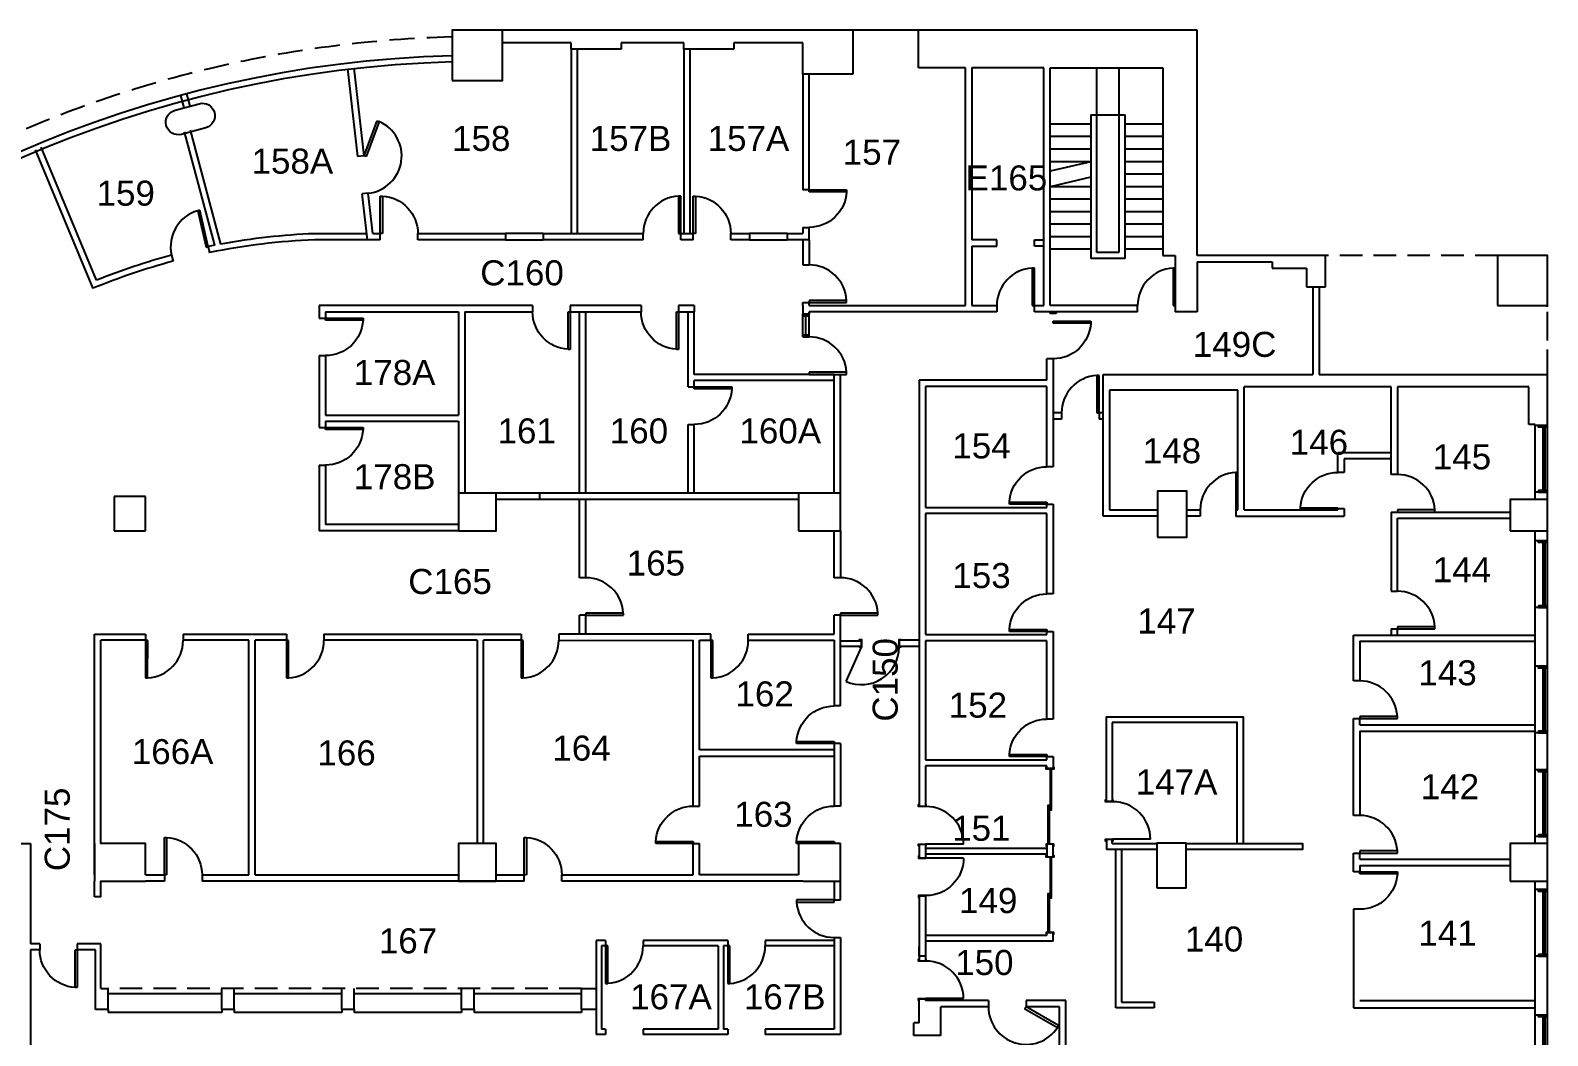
# Model space of a CAD drawing. Header units: inches. Extents: x 10 to 3523, y 1 to 2593.
# Drawn here: x 880 to 2335, y 1629 to 2593 of the extents above; entities that cross this region are included whole.
import ezdxf
from ezdxf.enums import TextEntityAlignment as Align

# ---------------------------------------------------------------- set-up
doc = ezdxf.new("R2010")
doc.units = ezdxf.units.IN
doc.header["$LTSCALE"] = 96
doc.header["$MEASUREMENT"] = 0
doc.linetypes.add('A', pattern=[0])
doc.linetypes.add('HIDDEN', pattern=[0.375, 0.25, -0.125])
doc.layers.get('0').update_dxf_attribs({"linetype": 'CONTINUOUS'})
for name, color, linetype in [('A-COUNTER-XTNG', 4, 'CONTINUOUS'), ('A-DOOR', 4, 'CONTINUOUS'), ('A-DR-FRAME', 2, 'CONTINUOUS'), ('A-FLOR-STRS', 4, 'CONTINUOUS'), ('A-FURN', 3, 'CONTINUOUS'), ('A-GLAZ', 3, 'CONTINUOUS'), ('A-PFLR-TEXT', 3, 'CONTINUOUS'), ('A-ROOF-OTLN', 6, 'HIDDEN'), ('A-ROOF_OTLN', 11, 'HIDDEN'), ('A-WALL', 5, 'CONTINUOUS'), ('A-WALL-JAMB', 6, 'CONTINUOUS'), ('A-WALL-NEW', 3, 'CONTINUOUS'), ('S-COLS', 6, 'CONTINUOUS')]:
    doc.layers.add(name, color=color, linetype=linetype)
doc.styles.get("Standard").update_dxf_attribs({"font": 'arial.ttf'})

# ---------------------------------------------------------------- blocks, each defined once
blk = doc.blocks.new('A$C3DF82993')
at = {"layer": 'A-DOOR'}
for p, q in [((36, 36), (34, 36)), ((34, 36), (34, 0)), ((36, 0), (36, 36)), ((34, 0), (36, 0))]:
    blk.add_line(p, q, dxfattribs=at)
blk.add_arc((36, 0), 36, 93.1847, 180, dxfattribs=at)
blk = doc.blocks.new('DOOR-36')
at = {"linetype": 'A'}
blk.add_line((36, 42.6), (36, 6.6), dxfattribs=at)
blk.add_lwpolyline([(36, 42.6, 0.414213), (0, 6.6)], format="xyb", dxfattribs=at)
at = {"layer": 'A-DR-FRAME', "ltscale": 25}
for points in [[(-1.8, 6), (-1.8, 6.6), (0, 6.6), (0, -0.6), (-1.8, -0.6), (-1.8, 0)], [(37.8, 0), (37.8, -0.6), (36, -0.6), (36, 6.6), (37.8, 6.6), (37.8, 6)]]:
    blk.add_lwpolyline(points, dxfattribs=at)
blk = doc.blocks.new('A-DR-2')
at = {"ltscale": 25}
for points in [[(3, 34.8), (4.5, 34.8), (4.5, 73.8), (3, 73.8)], [(1, 2.1), (2.5, 2.1), (2.5, 38.8), (1, 38.8)]]:
    blk.add_lwpolyline(points, close=True, dxfattribs=at)
at = {"layer": 'A-DR-FRAME', "ltscale": 25}
for points in [[(6, 75.6), (6.6, 75.6), (6.6, 73.8), (-0.6, 73.8), (-0.6, 75.6), (0, 75.6)], [(6, 0), (6.6, 0), (6.6, 1.8), (-0.6, 1.8), (-0.6, 0), (0, 0)]]:
    blk.add_lwpolyline(points, dxfattribs=at)

msp = doc.modelspace()

# ---------------------------------------------------------------- linework, layer by layer
at = {"layer": 'A-COUNTER-XTNG', "flags": 128}
msp.add_lwpolyline([(1960.1, 1770.3), (1988.1, 1770.3), (1988.1, 1813.3), (1960.1, 1813.3)], close=True, dxfattribs=at)
at = {"layer": 'A-DOOR'}
for p, q in [((1200.1, 2472.3), (1212.5, 2506.1)), ((1214.4, 2505.4), (1202, 2471.6)), ((1212.5, 2506.1), (1214.4, 2505.4)), ((1202, 2471.6), (1200.1, 2472.3)), ((1662.1, 1968.4), (1676.9, 2001.3))]:
    msp.add_line(p, q, dxfattribs=at)
at = {"layer": 'A-DOOR', "flags": 128}
for points in [[(1675.1, 2007.9), (1675.1, 2008.5), (1676.9, 2008.5), (1676.9, 2001.3), (1675.1, 2001.3), (1675.1, 2001.9)], [(1714.7, 2001.9), (1714.7, 2001.3), (1712.9, 2001.3), (1712.9, 2008.5), (1714.7, 2008.5), (1714.7, 2007.9)]]:
    msp.add_lwpolyline(points, dxfattribs=at)
for points in [[(1662.1, 1968.4, 0.544615), (1712.9, 2001.3)], [(1798.6, 1656.3, 0.744752), (1864.8, 1636.5), (1865.8, 1638.3), (1834.6, 1656.3), (1833.6, 1654.5), (1864.8, 1636.5)]]:
    msp.add_lwpolyline(points, format="xyb", dxfattribs=at)
at = {"layer": 'A-DOOR'}
msp.add_arc((1200.1, 2472.3), 36, 276.4548, 66.6808, dxfattribs=at)
at = {"layer": 'A-FLOR-STRS'}
for p, q in [((1896.6, 2502.8), (1857.6, 2502.8)), ((1965.6, 2502.8), (1929.6, 2502.8)), ((1896.6, 2490.8), (1857.6, 2490.8)), ((1965.6, 2490.8), (1929.6, 2490.8)), ((1896.6, 2478.8), (1857.6, 2478.8)), ((1965.6, 2478.8), (1929.6, 2478.8)), ((1896.6, 2466.8), (1857.6, 2466.8)), ((1896.6, 2466.8), (1857.6, 2457.8)), ((1965.6, 2466.8), (1929.6, 2466.8)), ((1896.6, 2451.8), (1857.6, 2442.8)), ((1965.6, 2454.8), (1929.6, 2454.8)), ((1896.6, 2442.8), (1857.6, 2442.8)), ((1896.6, 2430.8), (1857.6, 2430.8)), ((1965.6, 2442.8), (1929.6, 2442.8)), ((1965.6, 2430.8), (1929.6, 2430.8)), ((1896.6, 2418.8), (1857.6, 2418.8)), ((1965.6, 2418.8), (1929.6, 2418.8)), ((1896.6, 2406.8), (1857.6, 2406.8)), ((1965.6, 2406.8), (1929.6, 2406.8)), ((1896.6, 2394.8), (1857.6, 2394.8)), ((1965.6, 2394.8), (1929.6, 2394.8)), ((1896.6, 2382.8), (1857.6, 2382.8)), ((1965.6, 2382.8), (1929.6, 2382.8))]:
    msp.add_line(p, q, dxfattribs=at)
at = {"layer": 'A-FURN'}
for p, q in [((1063.6, 1668.8), (954.6, 1668.8)), ((1178.6, 1668.8), (1075.6, 1668.8)), ((1293.6, 1668.8), (1190.6, 1668.8)), ((1408.6, 1668.8), (1305.6, 1668.8)), ((954.6, 1653.8), (954.6, 1650.8)), ((1063.6, 1650.8), (954.6, 1650.8)), ((1063.6, 1653.8), (1063.6, 1650.8)), ((1075.6, 1653.8), (1075.6, 1650.8)), ((1178.6, 1650.8), (1075.6, 1650.8)), ((1178.6, 1653.8), (1178.6, 1650.8)), ((1190.6, 1653.8), (1190.6, 1650.8)), ((1293.6, 1650.8), (1190.6, 1650.8)), ((1293.6, 1653.8), (1293.6, 1650.8)), ((1305.6, 1653.8), (1305.6, 1650.8)), ((1408.6, 1650.8), (1305.6, 1650.8)), ((1408.6, 1653.8), (1408.6, 1650.8))]:
    msp.add_line(p, q, dxfattribs=at)
at = {"layer": 'A-GLAZ'}
for points in [[(2333.3, 2213.9), (2333.3, 2212.1), (2325.8, 2212.1), (2325.8, 2213.9)], [(2331.8, 2212.1), (2331.8, 2151.6), (2330.3, 2151.6), (2330.3, 2212.1)], [(2333.3, 2149.9), (2333.3, 2151.6), (2325.8, 2151.6), (2325.8, 2149.9)], [(2333.3, 2103.3), (2333.3, 2101.5), (2325.8, 2101.5), (2325.8, 2103.3)], [(2331.8, 2101.5), (2331.8, 2041), (2330.3, 2041), (2330.3, 2101.5)], [(2333.3, 2039.3), (2333.3, 2041), (2325.8, 2041), (2325.8, 2039.3)], [(2333.3, 1982.9), (2333.3, 1981.1), (2325.8, 1981.1), (2325.8, 1982.9)], [(2331.8, 1981.1), (2331.8, 1920.6), (2330.3, 1920.6), (2330.3, 1981.1)], [(2333.3, 1918.9), (2333.3, 1920.6), (2325.8, 1920.6), (2325.8, 1918.9)], [(2333.3, 1883.5), (2333.3, 1881.7), (2325.8, 1881.7), (2325.8, 1883.5)], [(2331.8, 1881.7), (2331.8, 1821.2), (2330.3, 1821.2), (2330.3, 1881.7)], [(2333.3, 1819.5), (2333.3, 1821.2), (2325.8, 1821.2), (2325.8, 1819.5)], [(2333.3, 1768.8), (2333.3, 1767), (2325.8, 1767), (2325.8, 1768.8)], [(2331.8, 1767), (2331.8, 1706.5), (2330.3, 1706.5), (2330.3, 1767)], [(2333.3, 1704.8), (2333.3, 1706.5), (2325.8, 1706.5), (2325.8, 1704.8)], [(2333.3, 1648.4), (2333.3, 1646.6), (2325.8, 1646.6), (2325.8, 1648.4)], [(2331.8, 1646.6), (2331.8, 1586.1), (2330.3, 1586.1), (2330.3, 1646.6)]]:
    msp.add_lwpolyline(points, close=True, dxfattribs=at)
for radius in [1110, 1104]:
    msp.add_arc((1314.6, 1458.8), radius, 91.5487, 178.7611, dxfattribs=at)
at = {"layer": 'A-ROOF-OTLN', "ltscale": 0.9}
for p, q in [((2286.6, 2376.8), (2121.6, 2376.8)), ((2334.6, 2262.8), (2334.6, 2328.8)), ((1408.6, 1673.8), (954.6, 1673.8))]:
    msp.add_line(p, q, dxfattribs=at)
at = {"layer": 'A-ROOF-OTLN'}
msp.add_arc((1314.6, 1458.8), 1128, 91.5404, 178.7677, dxfattribs=at)
at = {"layer": 'A-ROOF_OTLN'}
msp.add_line((2334.6, 2262.8), (2334.6, 2328.8), dxfattribs=at)
at = {"layer": 'A-WALL'}
for p, q in [((1998.6, 2592.8), (1332.6, 2592.8)), ((1668.6, 2592.8), (1668.6, 2550.8)), ((1731.6, 2556.8), (1731.6, 2592.8)), ((1998.6, 2376.8), (1998.6, 2592.8)), ((1398.6, 2580.8), (1332.6, 2580.8)), ((1398.6, 2574.8), (1398.6, 2580.8)), ((1446.6, 2574.8), (1398.6, 2574.8)), ((1398.6, 2574.8), (1398.6, 2397.8)), ((1404.6, 2397.8), (1404.6, 2574.8)), ((1506.6, 2580.8), (1446.6, 2580.8)), ((1446.6, 2580.8), (1446.6, 2574.8)), ((1506.6, 2574.8), (1506.6, 2580.8)), ((1554.6, 2574.8), (1506.6, 2574.8)), ((1506.6, 2574.8), (1506.6, 2397.8)), ((1512.6, 2397.8), (1512.6, 2574.8)), ((1620.6, 2580.8), (1554.6, 2580.8)), ((1554.6, 2580.8), (1554.6, 2574.8)), ((1620.6, 2550.8), (1620.6, 2580.8)), ((1194.1, 2471.6), (1184.6, 2555.8)), ((1200.1, 2472.3), (1190.6, 2556.4)), ((1620.6, 2550.8), (1620.6, 2439.8)), ((1668.6, 2550.8), (1620.6, 2550.8)), ((1626.6, 2439.8), (1626.6, 2550.8)), ((1776.6, 2556.8), (1731.6, 2556.8)), ((1776.6, 2328.8), (1776.6, 2556.8)), ((1782.6, 2556.8), (1782.6, 2391.8)), ((1851.6, 2556.8), (1782.6, 2556.8)), ((1851.6, 2328.8), (1851.6, 2556.8)), ((1857.6, 2328.8), (1857.6, 2556.8)), ((1857.6, 2556.8), (1965.6, 2556.8)), ((1902.6, 2379.8), (1902.6, 2556.8)), ((1923.6, 2556.8), (1923.6, 2379.8)), ((1965.6, 2556.8), (1965.6, 2376.8)), ((1033.3, 2520.1), (1030.2, 2531.7)), ((1027.6, 2518.6), (1024.4, 2530.1)), ((1896.6, 2511.8), (1896.6, 2373.8)), ((1896.6, 2511.8), (1929.6, 2511.8)), ((1929.6, 2373.8), (1929.6, 2511.8)), ((1056.9, 2386.6), (1027.8, 2495.4)), ((1062.8, 2387.8), (1033.6, 2496.9)), ((940.3, 2345.3), (885.1, 2478.3)), ((943.6, 2353.1), (890.6, 2480.6)), ((1200.1, 2472.3), (1194.1, 2471.6)), ((1204.1, 2436.5), (1198.2, 2435.8)), ((1203.2, 2391.8), (1198.2, 2435.8)), ((1208.5, 2397.8), (1204.1, 2436.5)), ((1626.6, 2439.8), (1620.6, 2439.8)), ((1620.6, 2403.8), (1620.6, 2397.8)), ((1620.6, 2403.8), (1626.6, 2403.8)), ((1626.6, 2391.8), (1626.6, 2403.8)), ((1152.5, 2397.8), (1202.5, 2397.8)), ((1203.2, 2391.8), (1152.9, 2391.8)), ((1215.6, 2391.8), (1203.2, 2391.8)), ((1208.5, 2397.8), (1215.6, 2397.8)), ((1215.6, 2391.8), (1215.6, 2397.8)), ((1251.6, 2397.8), (1335.6, 2397.8)), ((1251.6, 2391.8), (1251.6, 2397.8)), ((1335.6, 2391.8), (1251.6, 2391.8)), ((1371.6, 2397.8), (1335.6, 2397.8)), ((1335.6, 2397.8), (1335.6, 2391.8)), ((1335.6, 2391.8), (1371.6, 2391.8)), ((1371.6, 2397.8), (1467.6, 2397.8)), ((1371.6, 2397.8), (1371.6, 2391.8)), ((1467.6, 2391.8), (1371.6, 2391.8)), ((1467.6, 2391.8), (1467.6, 2397.8)), ((1503.6, 2397.8), (1515.6, 2397.8)), ((1503.6, 2391.8), (1503.6, 2397.8)), ((1515.6, 2391.8), (1503.6, 2391.8)), ((1515.6, 2391.8), (1515.6, 2397.8)), ((1551.6, 2397.8), (1569.6, 2397.8)), ((1551.6, 2391.8), (1551.6, 2397.8)), ((1569.6, 2391.8), (1551.6, 2391.8)), ((1605.6, 2397.8), (1569.6, 2397.8)), ((1569.6, 2397.8), (1569.6, 2391.8)), ((1569.6, 2391.8), (1605.6, 2391.8)), ((1605.6, 2397.8), (1605.6, 2391.8)), ((1605.6, 2397.8), (1620.6, 2397.8)), ((1626.6, 2391.8), (1605.6, 2391.8)), ((1620.6, 2391.8), (1620.6, 2367.8)), ((1626.6, 2391.8), (1626.6, 2367.8)), ((1806.6, 2391.8), (1782.6, 2391.8)), ((1782.6, 2385.8), (1806.6, 2385.8)), ((1782.6, 2385.8), (1782.6, 2328.8)), ((1806.6, 2385.8), (1806.6, 2391.8)), ((1842.6, 2391.8), (1851.6, 2391.8)), ((1842.6, 2385.8), (1842.6, 2391.8)), ((1851.6, 2385.8), (1842.6, 2385.8)), ((1015.5, 2377.1), (1016.9, 2371.2)), ((1050.5, 2385.4), (1051.9, 2379.5)), ((1929.6, 2373.8), (1896.6, 2373.8)), ((1923.6, 2379.8), (1902.6, 2379.8)), ((1965.6, 2376.8), (1977.6, 2376.8)), ((1977.6, 2376.8), (1977.6, 2322.8)), ((2121.6, 2376.8), (1998.6, 2376.8)), ((2121.6, 2346.8), (2121.6, 2376.8)), ((1620.6, 2367.8), (1626.6, 2367.8)), ((1998.6, 2370.8), (2070.6, 2370.8)), ((1998.6, 2370.8), (1998.6, 2322.8)), ((2070.6, 2370.8), (2070.6, 2364.8)), ((2070.6, 2364.8), (2103.6, 2364.8)), ((2103.6, 2364.8), (2103.6, 2346.8)), ((2103.6, 2346.8), (2121.6, 2346.8)), ((2109.6, 2346.8), (2109.6, 2262.8)), ((2115.6, 2346.8), (2115.6, 2262.8)), ((1361.6, 2328.8), (1157.1, 2328.8)), ((1157.1, 2328.8), (1157.1, 2316.8)), ((1361.6, 2328.8), (1361.6, 2322.8)), ((1465.6, 2328.8), (1397.6, 2328.8)), ((1397.6, 2328.8), (1397.6, 2322.8)), ((1465.6, 2328.8), (1465.6, 2322.8)), ((1516.6, 2328.8), (1501.6, 2328.8)), ((1501.6, 2328.8), (1501.6, 2322.8)), ((1516.6, 2328.8), (1516.6, 2322.8)), ((1620.6, 2328.8), (1620.6, 2331.8)), ((1620.6, 2331.8), (1626.6, 2331.8)), ((1620.6, 2328.8), (1620.6, 2322.8)), ((1626.6, 2328.8), (1626.6, 2331.8)), ((1626.6, 2328.8), (1776.6, 2328.8)), ((1782.6, 2328.8), (1806.6, 2328.8)), ((1806.6, 2328.8), (1806.6, 2322.8)), ((1842.6, 2322.8), (1842.6, 2328.8)), ((1842.6, 2328.8), (1851.6, 2328.8)), ((1941.6, 2328.8), (1857.6, 2328.8)), ((1941.6, 2322.8), (1941.6, 2328.8)), ((1157.1, 2316.8), (1163.1, 2316.8)), ((1163.1, 2322.8), (1290.6, 2322.8)), ((1163.1, 2322.8), (1163.1, 2316.8)), ((1290.6, 2322.8), (1290.6, 2223.8)), ((1296.6, 2322.8), (1296.6, 2148.8)), ((1296.6, 2322.8), (1361.6, 2322.8)), ((1397.6, 2322.8), (1465.6, 2322.8)), ((1406.6, 2148.8), (1406.6, 2322.8)), ((1412.6, 2148.8), (1412.6, 2322.8)), ((1501.6, 2322.8), (1516.6, 2322.8)), ((1510.6, 2250.8), (1510.6, 2322.8)), ((1516.6, 2262.8), (1516.6, 2322.8)), ((1620.6, 2322.8), (1620.6, 2320.8)), ((1620.6, 2322.8), (1620.6, 2320.8)), ((1620.6, 2320.8), (1626.6, 2320.8)), ((1776.6, 2322.8), (1626.6, 2322.8)), ((1626.6, 2320.8), (1626.6, 2322.8)), ((1626.6, 2322.8), (1626.6, 2320.8)), ((1806.6, 2322.8), (1776.6, 2322.8)), ((1941.6, 2322.8), (1842.6, 2322.8)), ((1857.6, 2321.1), (1857.6, 2322.8)), ((1863.6, 2321.1), (1857.6, 2321.1)), ((1863.6, 2322.8), (1863.6, 2321.1)), ((1998.6, 2322.8), (1977.6, 2322.8)), ((1157.1, 2280.8), (1157.1, 2211.8)), ((1157.1, 2280.8), (1163.1, 2280.8)), ((1163.1, 2280.8), (1163.1, 2223.8)), ((1860.6, 2277.8), (1854.6, 2277.8)), ((1854.6, 2257.3), (1854.6, 2277.8)), ((1860.6, 2277.8), (1860.6, 2174.3)), ((1650.6, 2262.8), (1516.6, 2262.8)), ((1650.6, 2256.8), (1516.6, 2256.8)), ((1516.6, 2250.8), (1516.6, 2256.8)), ((1650.6, 2148.8), (1650.6, 2262.8)), ((1650.6, 2262.8), (1656.6, 2262.8)), ((1656.6, 2148.8), (1656.6, 2262.8)), ((1854.6, 2257.3), (1732.1, 2257.3)), ((1732.1, 2257.3), (1732.1, 1848.4)), ((1908.6, 2262.8), (2109.6, 2262.8)), ((1908.6, 2126.8), (1908.6, 2262.8)), ((2115.6, 2262.8), (2334.6, 2262.8)), ((2334.6, 989.3), (2334.6, 2262.8)), ((1510.6, 2250.8), (1516.6, 2250.8)), ((1854.6, 2251.3), (1738.1, 2251.3)), ((1738.1, 2251.3), (1738.1, 2135.3)), ((1854.6, 2174.3), (1854.6, 2251.3)), ((2037.6, 2247.8), (1914.6, 2247.8)), ((1914.6, 2247.8), (1914.6, 2132.8)), ((2037.6, 2137.7), (2037.6, 2247.8)), ((2184.6, 2250.8), (2043.6, 2250.8)), ((2043.6, 2132.8), (2043.6, 2250.8)), ((2184.6, 2166.8), (2184.6, 2250.8)), ((2316.6, 2250.8), (2190.6, 2250.8)), ((2190.6, 2250.8), (2190.6, 2166.8)), ((2316.6, 2214.8), (2316.6, 2250.8)), ((1868.6, 2225.8), (1860.6, 2225.8)), ((1868.6, 2225.8), (1868.6, 2219.8)), ((1908.6, 2225.8), (1904.6, 2225.8)), ((1904.6, 2225.8), (1904.6, 2219.7)), ((1157.1, 2211.8), (1163.1, 2211.8)), ((1163.1, 2223.8), (1290.6, 2223.8)), ((1163.1, 2217.8), (1290.6, 2217.8)), ((1163.1, 2217.8), (1163.1, 2211.8)), ((1290.6, 2217.8), (1290.6, 2148.8)), ((1510.6, 2148.8), (1510.6, 2214.8)), ((1510.6, 2214.8), (1516.6, 2214.8)), ((1516.6, 2148.8), (1516.6, 2214.8)), ((1868.6, 2219.8), (1860.6, 2219.8)), ((1908.6, 2219.8), (1904.6, 2219.8)), ((2322.6, 2214.8), (2316.6, 2214.8)), ((2322.6, 2142.8), (2322.6, 2214.8)), ((2133.6, 2187.8), (2184.6, 2187.8)), ((2133.6, 2168.8), (2133.6, 2187.8)), ((2184.6, 2181.8), (2139.6, 2181.8)), ((2139.6, 2181.8), (2139.6, 2168.8)), ((1157.1, 2175.8), (1157.1, 2112.8)), ((1157.1, 2175.8), (1163.1, 2175.8)), ((1163.1, 2175.8), (1163.1, 2118.8)), ((1860.6, 2174.3), (1854.6, 2174.3)), ((2139.6, 2168.8), (2133.6, 2168.8)), ((2190.6, 2166.8), (2184.6, 2166.8)), ((1368.6, 2148.8), (1317.6, 2148.8)), ((1368.6, 2142.8), (1326.6, 2142.8)), ((1620.6, 2148.8), (1368.6, 2148.8)), ((1368.6, 2142.8), (1368.6, 2148.8)), ((1368.6, 2142.8), (1368.6, 2148.8)), ((1616.6, 2142.8), (1368.6, 2142.8)), ((1406.6, 2067.8), (1406.6, 2142.8)), ((1412.6, 2142.8), (1406.6, 2142.8)), ((1412.6, 2067.8), (1412.6, 2142.8)), ((1854.6, 2135.3), (1854.6, 2138.3)), ((1854.6, 2138.3), (1860.6, 2138.3)), ((1860.6, 2138.3), (1860.6, 2052.3)), ((1738.1, 2135.3), (1854.6, 2135.3)), ((1854.6, 2129.3), (1738.1, 2129.3)), ((1738.1, 2129.3), (1738.1, 2013.3)), ((1854.6, 2052.3), (1854.6, 2129.3)), ((1960.6, 2126.8), (1908.6, 2126.8)), ((1914.6, 2132.8), (1960.6, 2132.8)), ((1988.6, 2132.8), (2001.6, 2132.8)), ((2001.6, 2126.8), (1988.6, 2126.8)), ((2001.6, 2132.8), (2001.6, 2126.8)), ((2035.6, 2132.7), (2035.6, 2126.8)), ((2035.6, 2126.8), (2139.6, 2126.8)), ((2043.6, 2132.8), (2133.6, 2132.8)), ((2133.6, 2134.3), (2139.6, 2134.3)), ((2139.6, 2134.3), (2139.6, 2126.8)), ((2184.6, 2130.8), (2184.6, 2054.8)), ((2184.6, 2130.8), (2298.6, 2130.8)), ((2190.6, 2054.8), (2190.6, 2124.8)), ((2190.6, 2124.8), (2298.6, 2124.8)), ((1290.6, 2112.8), (1157.1, 2112.8)), ((1290.6, 2118.8), (1163.1, 2118.8)), ((1650.6, 2067.8), (1650.6, 2112.8)), ((1656.6, 2112.8), (1656.6, 2067.8)), ((2322.6, 1812.8), (2322.6, 2112.8)), ((1412.6, 2067.8), (1406.6, 2067.8)), ((1656.6, 2067.8), (1650.6, 2067.8)), ((1860.6, 2052.3), (1854.6, 2052.3)), ((2184.6, 2054.8), (2190.6, 2054.8)), ((1406.6, 2013.8), (1406.6, 2031.8)), ((1412.6, 2031.8), (1406.6, 2031.8)), ((1412.6, 2013.8), (1412.6, 2031.8)), ((1650.6, 2013.8), (1650.6, 2031.8)), ((1656.6, 2031.8), (1650.6, 2031.8)), ((1656.6, 1944.8), (1656.6, 2031.8)), ((941.6, 1782.8), (941.6, 2013.8)), ((941.6, 2013.8), (990.6, 2013.8)), ((990.6, 2007.8), (947.6, 2007.8)), ((990.6, 2013.8), (990.6, 2007.8)), ((1026.6, 2013.8), (1125.6, 2013.8)), ((1026.6, 2013.8), (1026.6, 2007.8)), ((1089.6, 2007.8), (1026.6, 2007.8)), ((1089.6, 1782.8), (1089.6, 2007.8)), ((1095.6, 1782.8), (1095.6, 2007.8)), ((1125.6, 2007.8), (1095.6, 2007.8)), ((1125.6, 2013.8), (1125.6, 2007.8)), ((1161.6, 2013.8), (1350.6, 2013.8)), ((1161.6, 2013.8), (1161.6, 2007.8)), ((1308.6, 2007.8), (1161.6, 2007.8)), ((1308.6, 2007.8), (1308.6, 1812.8)), ((1314.6, 1812.8), (1314.6, 2007.8)), ((1350.6, 2007.8), (1314.6, 2007.8)), ((1350.6, 2013.8), (1350.6, 2007.8)), ((1532.4, 2013.8), (1386.6, 2013.8)), ((1386.6, 2013.8), (1386.6, 2007.7)), ((1386.6, 2007.7), (1515.6, 2007.8)), ((1515.6, 1848.8), (1515.6, 2007.8)), ((1521.6, 2007.8), (1532.4, 2007.8)), ((1521.6, 1902.8), (1521.6, 2007.8)), ((1532.4, 2007.8), (1532.4, 2013.8)), ((1568.4, 2007.7), (1568.4, 2013.7)), ((1568.4, 2013.7), (1650.6, 2013.7)), ((1568.4, 2007.8), (1650.6, 2007.8)), ((1650.6, 2007.8), (1650.6, 1944.8)), ((1732.1, 2007.9), (1713.1, 2007.9)), ((1738.1, 2013.3), (1854.6, 2013.3)), ((1854.6, 2007.3), (1738.1, 2007.3)), ((1738.1, 2007.3), (1738.1, 1893.3)), ((1854.6, 2013.3), (1854.6, 2016.3)), ((1854.6, 2016.3), (1860.6, 2016.3)), ((1854.6, 1932.3), (1854.6, 2007.3)), ((1860.6, 2016.3), (1860.6, 2004.7)), ((1860.6, 2013.3), (1860.6, 1932.3)), ((2148.6, 2012.8), (2322.6, 2012.8)), ((2148.6, 1968.8), (2148.6, 2012.8)), ((2184.6, 2018.8), (2184.6, 2012.8)), ((2184.6, 2018.8), (2190.6, 2018.8)), ((2190.6, 2012.8), (2190.6, 2018.8)), ((1732.1, 2001.9), (1713.1, 2001.9)), ((2154.6, 2006.8), (2322.6, 2006.8)), ((2154.6, 2006.8), (2154.6, 1968.8)), ((2154.6, 1968.8), (2148.6, 1968.8)), ((1656.6, 1944.8), (1650.6, 1944.8)), ((1860.6, 1932.3), (1854.6, 1932.3)), ((1917.1, 1928.8), (1917.1, 1853.3)), ((2148.6, 1839.8), (2148.6, 1932.8)), ((2148.6, 1932.8), (2154.6, 1932.8)), ((2154.6, 1926.8), (2154.6, 1932.8)), ((2154.6, 1926.8), (2322.6, 1926.8)), ((2154.6, 1920.8), (2322.6, 1920.8)), ((2154.6, 1920.8), (2154.6, 1839.8)), ((1650.6, 1908.8), (1650.6, 1848.8)), ((1656.6, 1908.8), (1650.6, 1908.8)), ((1656.6, 1908.8), (1656.6, 1848.8)), ((1650.6, 1902.8), (1521.6, 1902.8)), ((1521.6, 1896.8), (1650.6, 1896.8)), ((1521.6, 1848.8), (1521.6, 1896.8)), ((1738.1, 1893.3), (1854.6, 1893.3)), ((1854.6, 1893.3), (1854.6, 1896.3)), ((1854.6, 1896.3), (1860.6, 1896.3)), ((1860.6, 1896.3), (1860.6, 1884.7)), ((1854.6, 1887.3), (1738.1, 1887.3)), ((1738.1, 1887.3), (1738.1, 1848.4)), ((1854.6, 1884.7), (1854.6, 1887.3)), ((1860.6, 1884.7), (1854.6, 1884.7)), ((1515.6, 1848.8), (1521.6, 1848.8)), ((1656.6, 1848.8), (1650.6, 1848.8)), ((2154.6, 1839.8), (2148.6, 1839.8)), ((733.4, 1812.8), (880.3, 1812.8)), ((880.3, 1812.8), (880.3, 1716.8)), ((1515.6, 1782.8), (1515.6, 1812.8)), ((1515.6, 1812.8), (1521.6, 1812.8)), ((1521.6, 1782.8), (1521.6, 1812.8)), ((1656.6, 1812.8), (1616.6, 1812.8)), ((1616.6, 1812.8), (1616.6, 1782.8)), ((1656.6, 1776.8), (1656.6, 1812.8)), ((1732.1, 1812.4), (1732.1, 1798.9)), ((1732.1, 1812.2), (1738.1, 1812.2)), ((1738.1, 1812.4), (1738.1, 1798.9)), ((1854.6, 1808.2), (1738.1, 1808.2)), ((1860.6, 1812.2), (1854.6, 1812.2)), ((1854.6, 1812.2), (1854.6, 1799.9)), ((1860.6, 1799.9), (1860.6, 1812.1)), ((1917.1, 1816.8), (1911.6, 1816.8)), ((1911.6, 1816.8), (1911.6, 1807.3)), ((1959.9, 1807.3), (1911.6, 1807.3)), ((1917.1, 1812.8), (1917.1, 1816.8)), ((1917.1, 1812.8), (1959.9, 1812.8)), ((1920.6, 1655.3), (1920.6, 1807.3)), ((1926.1, 1807.3), (1926.1, 1660.8)), ((2148.6, 1803.8), (2154.6, 1803.8)), ((2148.6, 1785.8), (2148.6, 1803.8)), ((2154.6, 1797.8), (2154.6, 1803.8)), ((1732.1, 1799.2), (1738.1, 1799.2)), ((1854.6, 1802.7), (1738.1, 1802.7)), ((1860.6, 1799.9), (1854.6, 1799.9)), ((2154.6, 1797.8), (2298.6, 1797.8)), ((2154.6, 1791.8), (2298.6, 1791.8)), ((2154.6, 1791.8), (2154.6, 1785.8)), ((941.6, 1761.8), (941.6, 1776.8)), ((990.6, 1782.8), (1008.7, 1782.8)), ((1008.7, 1776.8), (990.6, 1776.8)), ((1008.7, 1782.8), (1008.7, 1776.8)), ((1044.7, 1782.8), (1044.7, 1776.8)), ((1044.7, 1782.8), (1089.6, 1782.8)), ((1353.6, 1776.8), (1044.7, 1776.8)), ((1095.6, 1782.8), (1290.6, 1782.8)), ((1326.6, 1782.8), (1353.6, 1782.8)), ((1353.6, 1776.8), (1353.6, 1782.8)), ((1389.6, 1782.8), (1515.6, 1782.8)), ((1389.6, 1776.8), (1389.6, 1782.8)), ((1620.6, 1776.8), (1389.6, 1776.8)), ((1616.6, 1782.8), (1521.6, 1782.8)), ((1620.6, 1776.8), (1656.6, 1776.8)), ((1650.6, 1776.8), (1650.6, 1758.8)), ((1656.6, 1758.8), (1656.6, 1776.8)), ((2154.6, 1785.8), (2148.6, 1785.8)), ((2322.6, 1478.3), (2322.6, 1776.8)), ((947.6, 1761.8), (941.6, 1761.8)), ((1732.1, 1762.9), (1732.1, 1704.8)), ((1732.1, 1762.6), (1738.1, 1762.6)), ((1738.1, 1762.9), (1738.1, 1704.8)), ((1650.6, 1758.8), (1656.6, 1758.8)), ((2148.6, 1749.8), (2148.6, 1655.3)), ((2154.6, 1749.8), (2148.6, 1749.8)), ((889.1, 1716.8), (880.3, 1716.8)), ((889.1, 1716.8), (889.1, 1710.8)), ((947.6, 1716.8), (925.1, 1716.8)), ((925.1, 1716.8), (925.1, 1710.8)), ((947.6, 1673.8), (947.6, 1716.8)), ((1422.6, 1719.8), (1422.6, 1629.8)), ((1431.6, 1719.8), (1422.6, 1719.8)), ((1431.6, 1719.8), (1431.6, 1714.8)), ((1467.6, 1719.8), (1467.6, 1714.8)), ((1548.6, 1719.8), (1467.6, 1719.8)), ((1548.6, 1719.8), (1548.6, 1714.8)), ((1650.6, 1719.8), (1584.6, 1719.8)), ((1584.6, 1719.8), (1584.6, 1714.8)), ((1650.6, 1722.8), (1656.6, 1722.8)), ((1650.6, 1722.8), (1650.6, 1634.8)), ((1656.6, 1722.8), (1656.6, 1629.8)), ((1854.6, 1724.7), (1738.1, 1724.7)), ((1860.6, 1719.2), (1738.1, 1719.2)), ((1854.6, 1724.7), (1854.6, 1727.5)), ((1854.6, 1727.5), (1860.6, 1727.5)), ((1860.6, 1719.2), (1860.6, 1727.5)), ((889.1, 1710.8), (880.3, 1710.8)), ((880.3, 1710.8), (880.3, 1432.8)), ((942.6, 1710.8), (925.1, 1710.8)), ((942.6, 1653.8), (942.6, 1710.8)), ((1427.6, 1714.8), (1427.6, 1634.8)), ((1431.6, 1714.8), (1427.6, 1714.8)), ((1539.6, 1714.8), (1467.6, 1714.8)), ((1539.6, 1714.8), (1539.6, 1634.8)), ((1544.6, 1714.8), (1544.6, 1634.8)), ((1548.6, 1714.8), (1544.6, 1714.8)), ((1650.6, 1714.8), (1584.6, 1714.8)), ((1732.1, 1704.8), (1732.1, 1713.8)), ((1738.1, 1704.8), (1732.1, 1704.8)), ((1738.1, 1704.8), (1732.1, 1704.8)), ((1732.1, 1704.8), (1732.1, 1700.3)), ((1738.1, 1704.9), (1738.1, 1700.4)), ((1732.1, 1700.4), (1738.1, 1700.4)), ((947.6, 1673.8), (954.6, 1673.8)), ((954.6, 1653.8), (954.6, 1673.8)), ((1063.6, 1653.8), (1063.6, 1673.8)), ((1075.6, 1653.8), (1075.6, 1673.8)), ((1178.6, 1653.8), (1178.6, 1673.8)), ((1190.6, 1653.8), (1190.6, 1673.8)), ((1293.6, 1653.8), (1293.6, 1673.8)), ((1305.6, 1653.8), (1305.6, 1673.8)), ((1408.6, 1653.8), (1408.6, 1673.8)), ((1408.6, 1673.8), (1422.6, 1673.8)), ((1732.1, 1640.8), (1732.1, 1663.9)), ((1732.1, 1663.9), (1738.1, 1663.9)), ((1738.1, 1663.9), (1738.1, 1662.3)), ((1798.6, 1662.3), (1738.1, 1662.3)), ((1798.6, 1662.3), (1798.6, 1656.3)), ((1872.6, 1662.3), (1834.6, 1662.3)), ((1834.6, 1662.3), (1834.6, 1656.3)), ((1872.7, 1656.3), (1872.7, 1662.3)), ((1926.1, 1660.8), (1957.5, 1660.8)), ((1957.5, 1660.8), (1957.5, 1655.3)), ((2154.6, 1662.3), (2322.6, 1662.3)), ((954.6, 1653.8), (942.6, 1653.8)), ((1075.6, 1653.8), (1063.6, 1653.8)), ((1190.6, 1653.8), (1178.6, 1653.8)), ((1305.6, 1653.8), (1293.6, 1653.8)), ((1422.6, 1653.8), (1408.6, 1653.8)), ((1752.9, 1628.8), (1752.9, 1656.3)), ((1798.6, 1656.3), (1752.9, 1656.3)), ((1866.6, 1656.3), (1834.6, 1656.3)), ((1866.6, 1522.9), (1866.6, 1656.3)), ((1872.6, 1522.9), (1872.6, 1656.3)), ((1926.1, 1655.3), (1920.6, 1655.3)), ((1957.5, 1655.3), (1920.6, 1655.3)), ((2148.6, 1655.3), (2322.6, 1655.3)), ((1431.6, 1629.8), (1422.6, 1629.8)), ((1431.6, 1634.8), (1427.6, 1634.8)), ((1431.6, 1634.8), (1431.6, 1629.8)), ((1539.6, 1634.8), (1467.6, 1634.8)), ((1467.6, 1634.8), (1467.6, 1629.8)), ((1548.6, 1629.8), (1467.6, 1629.8)), ((1548.6, 1634.8), (1544.6, 1634.8)), ((1548.6, 1634.8), (1548.6, 1629.8)), ((1650.6, 1634.8), (1584.6, 1634.8)), ((1584.6, 1634.8), (1584.6, 1629.8)), ((1656.6, 1629.8), (1584.6, 1629.8)), ((1727.1, 1628.8), (1727.1, 1640.8)), ((1732.1, 1640.8), (1727.1, 1640.8)), ((1752.9, 1628.8), (1727.1, 1628.8))]:
    msp.add_line(p, q, dxfattribs=at)
for points in [[(2334.6, 2213.9), (2322.6, 2213.9)], [(2334.6, 2149.9), (2322.6, 2149.9)], [(2334.6, 2149.9), (2322.6, 2149.9)], [(2334.6, 2103.3), (2322.6, 2103.3)], [(2334.6, 2039.3), (2322.6, 2039.3)], [(2334.6, 2039.3), (2322.6, 2039.3)], [(990.6, 1782.8), (990.6, 1812.8), (947.6, 1812.8), (947.6, 2007.8)], [(2334.6, 1982.9), (2322.6, 1982.9)], [(2334.6, 1918.9), (2322.6, 1918.9)], [(2334.6, 1918.9), (2322.6, 1918.9)], [(2334.6, 1883.5), (2322.6, 1883.5)], [(2334.6, 1819.5), (2322.6, 1819.5)], [(941.6, 1812.8), (941.6, 1776.8)], [(947.6, 1761.8), (947.6, 1776.8), (990.6, 1776.8)], [(2334.6, 1768.8), (2322.6, 1768.8)], [(2334.6, 1704.8), (2322.6, 1704.8)], [(2334.6, 1704.8), (2322.6, 1704.8)], [(2334.6, 1648.4), (2322.6, 1648.4)]]:
    msp.add_lwpolyline(points, dxfattribs=at)
at = {"layer": 'A-WALL', "flags": 128}
for points in [[(1656.6, 2007.4), (1676.6, 2007.4), (1676.6, 2001.9), (1656.6, 2001.9)], [(1917.1, 1853.3), (1911.6, 1853.3), (1911.6, 1934.3), (2042.6, 1934.3), (2042.6, 1812.8)], [(2037.1, 1812.8), (2037.1, 1928.8), (1917.1, 1928.8)], [(1988.1, 1812.8), (2099.6, 1812.8), (2099.6, 1807.3), (1988.1, 1807.3), (1988.1, 1812.8)]]:
    msp.add_lwpolyline(points, dxfattribs=at)
at = {"layer": 'A-WALL'}
for centre, radius, start, end in [((1176.6, 1774), 624.2, 101.0539, 101.6494), ((1176.8, 1773), 619.3, 92.2074, 101.6346), ((1176.6, 1774), 624.2, 92.2081, 100.5016), ((1176.8, 1773), 619.3, 104.9659, 112.4467), ((1176.6, 1774), 624.2, 104.9544, 111.9171)]:
    msp.add_arc(centre, radius, start, end, dxfattribs=at)
at = {"layer": 'A-WALL-JAMB'}
for p, q in [((1620.6, 2318.8), (1620.6, 2320.8)), ((1620.6, 2318.8), (1626.6, 2318.8)), ((1626.6, 2318.8), (1626.6, 2320.8)), ((1620.6, 2300.8), (1626.6, 2300.8)), ((1620.6, 2298.8), (1620.6, 2300.8)), ((1620.6, 2298.8), (1626.6, 2298.8)), ((1626.6, 2298.8), (1626.6, 2300.8))]:
    msp.add_line(p, q, dxfattribs=at)
at = {"layer": 'A-WALL-NEW'}
for p, q in [((1620.6, 2300.8), (1620.6, 2318.8)), ((1623.6, 2300.8), (1623.6, 2318.8)), ((1626.6, 2300.8), (1626.6, 2318.8))]:
    msp.add_line(p, q, dxfattribs=at)
at = {"layer": 'A-WALL-NEW', "ltscale": 25}
for p, q in [((1713.1, 2007.9), (1713.1, 2001.9)), ((1732.1, 1848.7), (1738.1, 1848.7)), ((1959.9, 1812.8), (1959.9, 1807.3))]:
    msp.add_line(p, q, dxfattribs=at)
at = {"layer": 'S-COLS'}
for p, q in [((990.6, 2145.8), (960.6, 2145.8)), ((960.6, 2145.8), (960.6, 2112.8)), ((990.6, 2112.8), (990.6, 2145.8)), ((1656.6, 2148.8), (1616.6, 2148.8)), ((1616.6, 2148.8), (1616.6, 2112.8)), ((1656.6, 2112.8), (1656.6, 2148.8)), ((960.6, 2112.8), (990.6, 2112.8)), ((1616.6, 2112.8), (1656.6, 2112.8))]:
    msp.add_line(p, q, dxfattribs=at)
for points in [[(1284.6, 2544.8), (1332.6, 2544.8), (1332.6, 2592.8), (1284.6, 2592.8)], [(2286.6, 2328.8), (2334.6, 2328.8), (2334.6, 2376.8), (2286.6, 2376.8)], [(1290.6, 2112.8), (1326.6, 2112.8), (1326.6, 2148.8), (1290.6, 2148.8)], [(1960.6, 2106.8), (1988.6, 2106.8), (1988.6, 2150.8), (1960.6, 2150.8)], [(2298.6, 2112.8), (2334.6, 2112.8), (2334.6, 2142.8), (2298.6, 2142.8)], [(1290.6, 1776.8), (1326.6, 1776.8), (1326.6, 1812.8), (1290.6, 1812.8)], [(2298.6, 1776.8), (2334.6, 1776.8), (2334.6, 1812.8), (2298.6, 1812.8)]]:
    msp.add_lwpolyline(points, close=True, dxfattribs=at)
msp.add_lwpolyline([(1018.9, 2516.2), (1042, 2522.4, -1), (1048.3, 2499.3), (1025.1, 2493, -1)], format="xyb", close=True, dxfattribs=at)

# ---------------------------------------------------------------- block references
at = {"layer": 'A-DOOR'}
for p in [(1854.6, 1810.5), (1854.6, 1725.9)]:
    msp.add_blockref('A-DR-2', p, dxfattribs=at)
at = {"layer": 'A-DOOR', "rotation": 269.9999999999999}
for p in [(1732.1, 1848.4), (1911.3, 1853), (1732.1, 1700.2)]:
    msp.add_blockref('DOOR-36', p, dxfattribs=at)
at = {"layer": 'A-DOOR', "xscale": -1, "rotation": 270.0000000000064}
msp.add_blockref('DOOR-36', (1732.1, 1762.9), dxfattribs=at)
at = {"layer": 'A-WALL', "xscale": -1}
for p, rotation in [((1251.6, 2397.8), 0.005232894578295344), ((1551.6, 2397.8), 359.9947671054217), ((1626.6, 2403.8), 270.0052328945782), ((1163.1, 2280.8), 270.0052328945782), ((1361.6, 2322.8), 180.0052328945783), ((1465.6, 2322.8), 180.0052328945783), ((1860.7, 2277.8), 270.0052328945782), ((1516.6, 2214.8), 270.0052328945782), ((1163.1, 2175.8), 270.0052328945782), ((1854.6, 2174.3), 90.00523289486486), ((2133.6, 2168.8), 90.00523289457828), ((1854.6, 2052.3), 90.00523289486486), ((1650.6, 1944.8), 90.00522627530509), ((1854.6, 1932.3), 90.00523289486486), ((1515.6, 1848.8), 90.00522627530509), ((1650.6, 1848.8), 90.00522627530509), ((1044.7, 1782.8), 0.005226275305085792), ((1389.6, 1782.8), 0.005226275305085792), ((2154.6, 1749.8), 270.0052328945782), ((889.1, 1710.8), 180.0052262753051)]:
    msp.add_blockref('A$C3DF82993', p, dxfattribs=dict(at, rotation=rotation))
at = {"layer": 'A-WALL'}
for p, rotation in [((1467.6, 2397.8), 359.9947671054217), ((1015.5, 2377.1), 12.86055340221428), ((1626.6, 2367.8), 269.9947671054217), ((1806.6, 2328.8), 359.9947671054217), ((1941.6, 2328.8), 359.9947671054217), ((1626.6, 2298.8), 269.9947567627961), ((1868.6, 2225.8), 359.9947671054217), ((2001.6, 2132.8), 359.9947671054217), ((2190.6, 2166.8), 269.9947671054217), ((1412.6, 2067.8), 269.9947737246949), ((1656.6, 2067.8), 269.9947737246949), ((2190.6, 2054.8), 269.9947671054217), ((1026.6, 2007.7), 179.9947737246949), ((1161.6, 2007.7), 179.9947737246949), ((1386.6, 2007.7), 179.9947737246949), ((1568.4, 2007.7), 179.9947737246949), ((2154.6, 1968.8), 269.9947671054217), ((2154.6, 1839.8), 269.9947671054217), ((1650.6, 1722.8), 89.9947737246949), ((1467.6, 1714.8), 179.9947737246949), ((1584.6, 1714.7), 179.9947737246949)]:
    msp.add_blockref('A$C3DF82993', p, dxfattribs=dict(at, rotation=rotation))

# ---------------------------------------------------------------- texts
at = {"layer": 'A-PFLR-TEXT'}
for s, p in [('158', (1284.4, 2477.1)), ('157B', (1416.3, 2477.1)), ('157A', (1529.4, 2477.1)), ('157 ', (1658.9, 2463.9)), ('158A', (1092.2, 2455.3)), ('159', (943.6, 2424.6)), ('149C', (1994.5, 2279.6)), ('178A', (1190.2, 2252.6)), ('161', (1328, 2196.6)), ('160', (1435.6, 2196.6)), ('160A', (1559.9, 2196.6)), ('154', (1764, 2182.2)), ('148', (1946.5, 2177.6)), ('146', (2087.4, 2185.7)), ('178B', (1190.2, 2152.7)), ('165', (1451.8, 2069.9)), ('153', (1764, 2057.9)), ('147', (1941.3, 2014.3)), ('162', (1556.1, 1944.4)), ('152', (1760.5, 1933.6)), ('166A', (977.4, 1889)), ('166', (1155.3, 1887.8)), ('164', (1380.5, 1892.4)), ('147A', (1939.8, 1859.9)), ('163', (1554.9, 1828.9)), ('151', (1763.8, 1815.5)), ('149', (1770.4, 1746.2)), ('167 ', (1214.2, 1707.6)), ('140', (1986.9, 1709.3)), ('150', (1766.7, 1686.8)), ('167A', (1455.1, 1653.9)), ('167B', (1564.1, 1653.9))]:
    msp.add_text(s, height=24, dxfattribs=at).set_placement(p)
for s, p in [('E165', (1815.8, 2439.2)), ('145', (2252.5, 2171.7)), ('144', (2252.5, 2063.5)), ('143', (2238.7, 1964.6)), ('142', (2241, 1855.4)), ('141', (2238.7, 1714.9))]:
    msp.add_text(s, height=24, dxfattribs=at).set_placement(p, align=Align.CENTER)
msp.add_text('C150', height=24, rotation=90, dxfattribs=at).set_placement((1711.6, 1929.8))
at = {"layer": 'A-PFLR-TEXT', "char_height": 24, "attachment_point": 1}
for s, insert, width in [('C160', (1311.4, 2372.2), 182.426), ('C165', (1242.4, 2076.2), 132.911)]:
    msp.add_mtext(s, dxfattribs=dict(at, insert=insert, width=width))
at = {"layer": 'A-PFLR-TEXT', "insert": (893.9, 1786.4), "char_height": 24, "width": 43, "attachment_point": 1, "rotation": 90}
msp.add_mtext('C175', dxfattribs=at)

doc.saveas('drawing.dxf')
